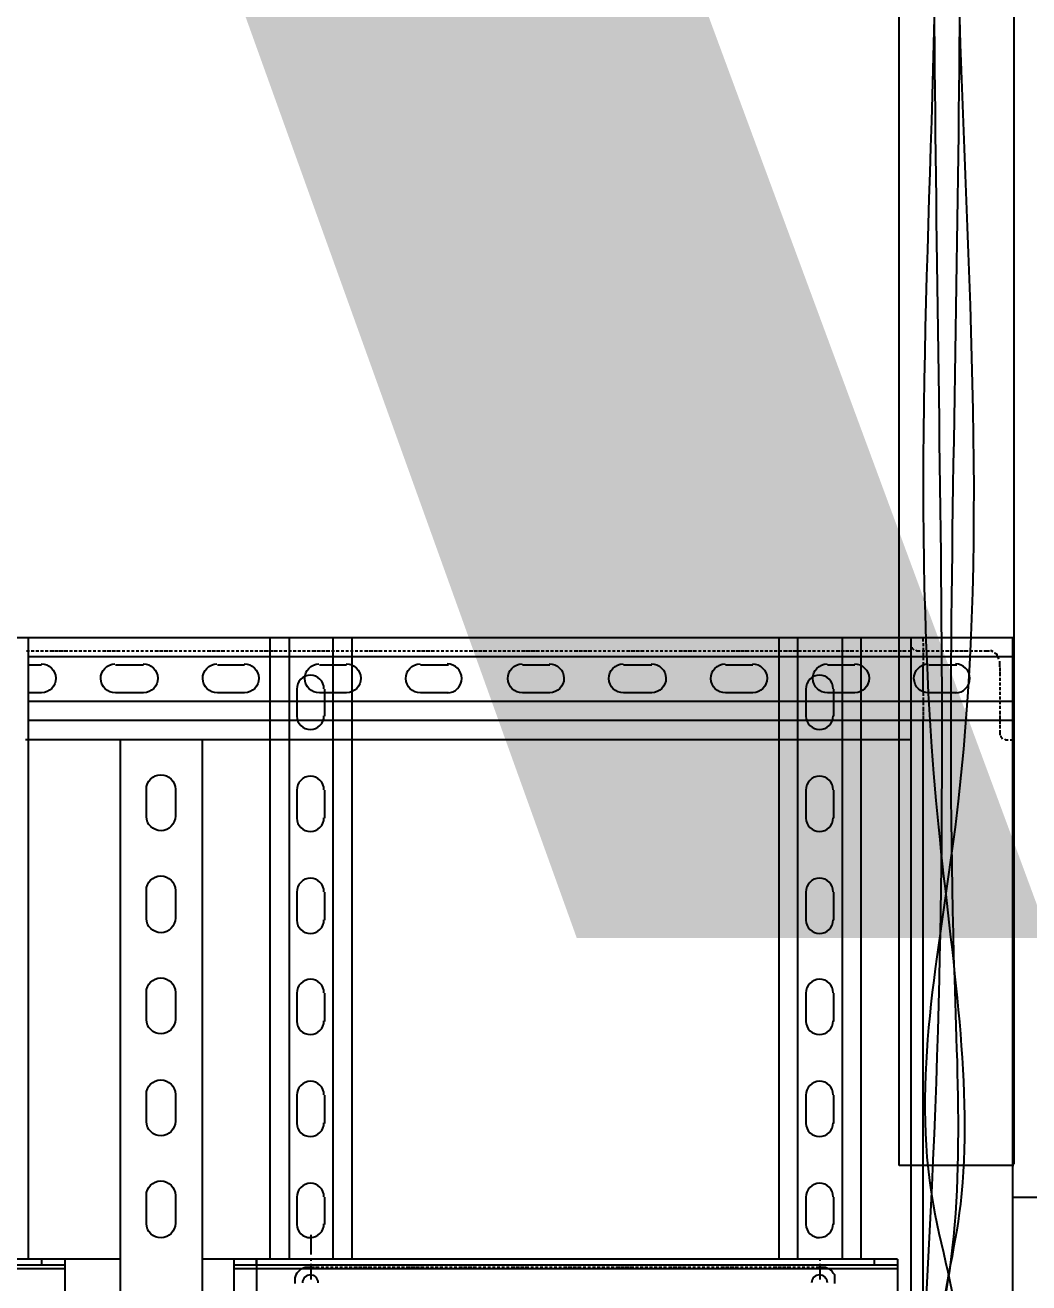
# Model space of a CAD drawing. Header units: feet. Extents: x -18 to 2540, y -48 to 1440.
# Drawn here: x 2078.526 to 2081.386, y 1386.673 to 1390.257 of the extents above; entities that cross this region are included whole.
import ezdxf
from ezdxf.enums import TextEntityAlignment as Align

# ---------------------------------------------------------------- set-up
doc = ezdxf.new("R2018")
doc.units = ezdxf.units.FT
doc.header["$MEASUREMENT"] = 0
for name, color, linetype in [('G-ANNO-TEXT', 1, 'Continuous'), ('PDF8_LP_OBJ-Hidden', 7, 'Continuous'), ('PDF8_LP_OBJ-Misc', 7, 'Continuous')]:
    doc.layers.add(name, color=color, linetype=linetype)
doc.styles.add('NEI-A', font='arial.ttf')

# ---------------------------------------------------------------- blocks, each defined once
blk = doc.blocks.new('A$Ca200e123')
for points in [[(1.2938, -1.51), (1.2938, 2.0977)], [(1.4813, 2.0977), (1.4813, -1.5076)], [(1.4813, -1.51), (1.2938, -1.51)]]:
    blk.add_lwpolyline(points)
blk = doc.blocks.new('DETAIL_TITLE')
at = {"style": 'NEI-A', "flags": 8}
blk.add_attdef('#', text='', height=0.25, dxfattribs=at).set_placement((0.5922, -0.5109), align=Align.MIDDLE_CENTER)
at = {"lineweight": 30, "flags": 104}
blk.add_attdef('DETAIL_TITLE', text='', height=0.25, dxfattribs=at).set_placement((0.9099, -0.5251), align=Align.BOTTOM_LEFT)
at = {"style": 'NEI-A'}
for tag, p in [('SCALE:', (0.9386, -0.7379)), ('1"_=_', (1.5474, -0.7379))]:
    blk.add_attdef(tag, text='', height=0.1094, dxfattribs=at).set_placement(p, align=Align.BOTTOM_LEFT)

msp = doc.modelspace()

# ---------------------------------------------------------------- linework, layer by layer
at = {"color": 1}
for points in [[(2078.82189, 1394.026875), (2078.87662, 1393.847166), (2079.194576, 1393.70392), (2079.752302, 1393.852375), (2080.375182, 1393.993017), (2080.854723, 1393.933114), (2081.162254, 1393.263764), (2081.193833, 1392.580467), (2081.193909, 1391.554427), (2081.18071, 1389.578625), (2081.17407, 1387.539508), (2081.113792, 1386.481976), (2081.011185, 1386.187473)], [(2078.914954, 1394.023798), (2078.96714, 1393.847786), (2079.215024, 1393.776078), (2079.580328, 1393.828229), (2080.056527, 1393.912976), (2080.46097, 1393.965128), (2080.695808, 1393.984685), (2080.89803, 1393.939052), (2081.015449, 1393.776078), (2081.080682, 1393.430572), (2081.119822, 1391.976842), (2081.118463, 1390.35157), (2081.128802, 1387.971109), (2081.191396, 1386.897286), (2081.11837, 1386.459416), (2081.003614, 1386.209205), (2080.992305, 1386.209241)], [(2083.482991, 1394.026875), (2083.428261, 1393.847166), (2083.110305, 1393.70392), (2082.55258, 1393.852375), (2081.929699, 1393.993017), (2081.450159, 1393.933114), (2081.142628, 1393.263764), (2081.111049, 1392.580467), (2081.110973, 1391.554427), (2081.124171, 1389.578625), (2081.130811, 1387.539508), (2080.993059, 1385.182382)], [(2083.389928, 1394.023798), (2083.337741, 1393.847786), (2083.089857, 1393.776078), (2082.724553, 1393.828229), (2082.248354, 1393.912976), (2081.843911, 1393.965128), (2081.609073, 1393.984685), (2081.406852, 1393.939052), (2081.289432, 1393.776078), (2081.2242, 1393.430572), (2081.18506, 1391.976842), (2081.186418, 1390.35157), (2081.176079, 1387.971109), (2081.113485, 1386.897286), (2081.186512, 1386.459416), (2081.012287, 1385.951127)]]:
    msp.add_spline(points, degree=3, dxfattribs=at)
at = {"layer": 'PDF8_LP_OBJ-Hidden', "lineweight": 25}
for points in [[(2081.055703, 1388.511494), (2081.050368, 1388.511494), (2081.050368, 1388.503493)], [(2081.050368, 1388.500826), (2081.050368, 1388.48749)], [(2081.071706, 1388.511494), (2081.061037, 1388.511494)], [(2081.085041, 1388.500826), (2081.085041, 1388.511494), (2081.074373, 1388.511494)], [(2081.085041, 1388.495491), (2081.085041, 1388.48749)], [(2081.098377, 1388.511494), (2081.087709, 1388.511494)], [(2081.111713, 1388.511494), (2081.101044, 1388.511494)], [(2081.125049, 1388.511494), (2081.117047, 1388.511494)], [(2081.138385, 1388.511494), (2081.130383, 1388.511494)], [(2081.151721, 1388.511494), (2081.143719, 1388.511494)], [(2081.165056, 1388.511494), (2081.157055, 1388.511494)], [(2081.178392, 1388.511494), (2081.170391, 1388.511494)], [(2081.191728, 1388.511494), (2081.183727, 1388.511494)], [(2081.205064, 1388.511494), (2081.197062, 1388.511494)], [(2081.221067, 1388.511494), (2081.210398, 1388.511494)], [(2081.234403, 1388.511494), (2081.223734, 1388.511494)], [(2081.247738, 1388.511494), (2081.23707, 1388.511494)], [(2081.261074, 1388.511494), (2081.250406, 1388.511494)], [(2081.27441, 1388.511494), (2081.266409, 1388.511494)], [(2081.287746, 1388.511494), (2081.279744, 1388.511494)], [(2081.301082, 1388.511494), (2081.29308, 1388.511494)], [(2081.314418, 1388.511494), (2081.306416, 1388.511494)], [(2081.327753, 1388.511494), (2081.319752, 1388.511494)], [(2081.341089, 1388.503493), (2081.341089, 1388.511494), (2081.333088, 1388.511494)], [(2081.341089, 1388.490157), (2081.341089, 1388.500826)], [(2078.529899, 1388.474154), (2078.537901, 1388.474154)], [(2078.543235, 1388.474154), (2078.551237, 1388.474154)], [(2078.556571, 1388.474154), (2078.564572, 1388.474154)], [(2078.569907, 1388.474154), (2078.577908, 1388.474154)], [(2078.583243, 1388.474154), (2078.591244, 1388.474154)], [(2078.596578, 1388.474154), (2078.607247, 1388.474154)], [(2078.609914, 1388.474154), (2078.620583, 1388.474154)], [(2078.62325, 1388.474154), (2078.633919, 1388.474154)], [(2078.636586, 1388.474154), (2078.647254, 1388.474154)], [(2078.652589, 1388.474154), (2078.66059, 1388.474154)], [(2078.665925, 1388.474154), (2078.673926, 1388.474154)], [(2078.67926, 1388.474154), (2078.687262, 1388.474154)], [(2078.692596, 1388.474154), (2078.700598, 1388.474154)], [(2078.705932, 1388.474154), (2078.713934, 1388.474154)], [(2078.719268, 1388.474154), (2078.727269, 1388.474154)], [(2078.732604, 1388.474154), (2078.740605, 1388.474154)], [(2078.74594, 1388.474154), (2078.756608, 1388.474154)], [(2078.759275, 1388.474154), (2078.769944, 1388.474154)], [(2078.772611, 1388.474154), (2078.78328, 1388.474154)], [(2078.785947, 1388.474154), (2078.796616, 1388.474154)], [(2078.80195, 1388.474154), (2078.809951, 1388.474154)], [(2078.815286, 1388.474154), (2078.823287, 1388.474154)], [(2078.828622, 1388.474154), (2078.836623, 1388.474154)], [(2078.841957, 1388.474154), (2078.849959, 1388.474154)], [(2078.855293, 1388.474154), (2078.863295, 1388.474154)], [(2078.868629, 1388.474154), (2078.87663, 1388.474154)], [(2078.881965, 1388.474154), (2078.889966, 1388.474154)], [(2078.895301, 1388.474154), (2078.905969, 1388.474154)], [(2078.908636, 1388.474154), (2078.919305, 1388.474154)], [(2078.921972, 1388.474154), (2078.932641, 1388.474154)], [(2078.935308, 1388.474154), (2078.945977, 1388.474154)], [(2078.951311, 1388.474154), (2078.959313, 1388.474154)], [(2078.964647, 1388.474154), (2078.972648, 1388.474154)], [(2078.977983, 1388.474154), (2078.985984, 1388.474154)], [(2078.991319, 1388.474154), (2078.99932, 1388.474154)], [(2079.004654, 1388.474154), (2079.012656, 1388.474154)], [(2079.01799, 1388.474154), (2079.025992, 1388.474154)], [(2079.031326, 1388.474154), (2079.039327, 1388.474154)], [(2079.044662, 1388.474154), (2079.05533, 1388.474154)], [(2079.057998, 1388.474154), (2079.068666, 1388.474154)], [(2079.071333, 1388.474154), (2079.082002, 1388.474154)], [(2079.084669, 1388.474154), (2079.095338, 1388.474154)], [(2079.100672, 1388.474154), (2079.108674, 1388.474154)], [(2079.114008, 1388.474154), (2079.122009, 1388.474154)], [(2079.127344, 1388.474154), (2079.135345, 1388.474154)], [(2079.14068, 1388.474154), (2079.148681, 1388.474154)], [(2079.154015, 1388.474154), (2079.162017, 1388.474154)], [(2079.167351, 1388.474154), (2079.175353, 1388.474154)], [(2079.180687, 1388.474154), (2079.188689, 1388.474154)], [(2079.194023, 1388.474154), (2079.204692, 1388.474154)], [(2079.207359, 1388.474154), (2079.218027, 1388.474154)], [(2079.220695, 1388.474154), (2079.231363, 1388.474154)], [(2079.23403, 1388.474154), (2079.244699, 1388.474154)], [(2079.250033, 1388.474154), (2079.258035, 1388.474154)], [(2079.263369, 1388.474154), (2079.271371, 1388.474154)], [(2079.276705, 1388.474154), (2079.284706, 1388.474154)], [(2079.290041, 1388.474154), (2079.298042, 1388.474154)], [(2079.303377, 1388.474154), (2079.311378, 1388.474154)], [(2079.316712, 1388.474154), (2079.324714, 1388.474154)], [(2079.330048, 1388.474154), (2079.33805, 1388.474154)], [(2079.343384, 1388.474154), (2079.354053, 1388.474154)], [(2079.35672, 1388.474154), (2079.367388, 1388.474154)], [(2079.370056, 1388.474154), (2079.380724, 1388.474154)], [(2079.383391, 1388.474154), (2079.39406, 1388.474154)], [(2079.399394, 1388.474154), (2079.407396, 1388.474154)], [(2079.41273, 1388.474154), (2079.420732, 1388.474154)], [(2079.426066, 1388.474154), (2079.434068, 1388.474154)], [(2079.439402, 1388.474154), (2079.447403, 1388.474154)], [(2079.452738, 1388.474154), (2079.460739, 1388.474154)], [(2079.466074, 1388.474154), (2079.474075, 1388.474154)], [(2079.479409, 1388.474154), (2079.487411, 1388.474154)], [(2079.492745, 1388.474154), (2079.503414, 1388.474154)], [(2079.506081, 1388.474154), (2079.51675, 1388.474154)], [(2079.519417, 1388.474154), (2079.530085, 1388.474154)], [(2079.532753, 1388.474154), (2079.543421, 1388.474154)], [(2079.548756, 1388.474154), (2079.556757, 1388.474154)], [(2079.562091, 1388.474154), (2079.570093, 1388.474154)], [(2079.575427, 1388.474154), (2079.583429, 1388.474154)], [(2079.588763, 1388.474154), (2079.596765, 1388.474154)], [(2079.602099, 1388.474154), (2079.6101, 1388.474154)], [(2079.615435, 1388.474154), (2079.623436, 1388.474154)], [(2079.62877, 1388.474154), (2079.636772, 1388.474154)], [(2079.642106, 1388.474154), (2079.652775, 1388.474154)], [(2079.655442, 1388.474154), (2079.666111, 1388.474154)], [(2079.668778, 1388.474154), (2079.679447, 1388.474154)], [(2079.682114, 1388.474154), (2079.692782, 1388.474154)], [(2079.698117, 1388.474154), (2079.706118, 1388.474154)], [(2079.711453, 1388.474154), (2079.719454, 1388.474154)], [(2079.724788, 1388.474154), (2079.73279, 1388.474154)], [(2079.738124, 1388.474154), (2079.746126, 1388.474154)], [(2079.75146, 1388.474154), (2079.759461, 1388.474154)], [(2079.764796, 1388.474154), (2079.772797, 1388.474154)], [(2079.778132, 1388.474154), (2079.786133, 1388.474154)], [(2079.791467, 1388.474154), (2079.802136, 1388.474154)], [(2079.804803, 1388.474154), (2079.815472, 1388.474154)], [(2079.818139, 1388.474154), (2079.828808, 1388.474154)], [(2079.831475, 1388.474154), (2079.842144, 1388.474154)], [(2079.847478, 1388.474154), (2079.855479, 1388.474154)], [(2079.860814, 1388.474154), (2079.868815, 1388.474154)], [(2079.874149, 1388.474154), (2079.882151, 1388.474154)], [(2079.887485, 1388.474154), (2079.895487, 1388.474154)], [(2079.900821, 1388.474154), (2079.908823, 1388.474154)], [(2079.914157, 1388.474154), (2079.922158, 1388.474154)], [(2079.927493, 1388.474154), (2079.935494, 1388.474154)], [(2079.940829, 1388.474154), (2079.951497, 1388.474154)], [(2079.954164, 1388.474154), (2079.964833, 1388.474154)], [(2079.9675, 1388.474154), (2079.978169, 1388.474154)], [(2079.980836, 1388.474154), (2079.991505, 1388.474154)], [(2079.996839, 1388.474154), (2080.00484, 1388.474154)], [(2080.010175, 1388.474154), (2080.018176, 1388.474154)], [(2080.023511, 1388.474154), (2080.031512, 1388.474154)], [(2080.036846, 1388.474154), (2080.044848, 1388.474154)], [(2080.050182, 1388.474154), (2080.058184, 1388.474154)], [(2080.063518, 1388.474154), (2080.07152, 1388.474154)], [(2080.076854, 1388.474154), (2080.084855, 1388.474154)], [(2080.09019, 1388.474154), (2080.100858, 1388.474154)], [(2080.103525, 1388.474154), (2080.114194, 1388.474154)], [(2080.116861, 1388.474154), (2080.12753, 1388.474154)], [(2080.130197, 1388.474154), (2080.140866, 1388.474154)], [(2080.1462, 1388.474154), (2080.154202, 1388.474154)], [(2080.159536, 1388.474154), (2080.167537, 1388.474154)], [(2080.172872, 1388.474154), (2080.180873, 1388.474154)], [(2080.186208, 1388.474154), (2080.194209, 1388.474154)], [(2080.199543, 1388.474154), (2080.207545, 1388.474154)], [(2080.212879, 1388.474154), (2080.220881, 1388.474154)], [(2080.226215, 1388.474154), (2080.234216, 1388.474154)], [(2080.239551, 1388.474154), (2080.250219, 1388.474154)], [(2080.252887, 1388.474154), (2080.263555, 1388.474154)], [(2080.266222, 1388.474154), (2080.276891, 1388.474154)], [(2080.279558, 1388.474154), (2080.290227, 1388.474154)], [(2080.295561, 1388.474154), (2080.303563, 1388.474154)], [(2080.308897, 1388.474154), (2080.316899, 1388.474154)], [(2080.322233, 1388.474154), (2080.330234, 1388.474154)], [(2080.335569, 1388.474154), (2080.34357, 1388.474154)], [(2080.348904, 1388.474154), (2080.356906, 1388.474154)], [(2080.36224, 1388.474154), (2080.370242, 1388.474154)], [(2080.375576, 1388.474154), (2080.383578, 1388.474154)], [(2080.388912, 1388.474154), (2080.399581, 1388.474154)], [(2080.402248, 1388.474154), (2080.412916, 1388.474154)], [(2080.415584, 1388.474154), (2080.426252, 1388.474154)], [(2080.428919, 1388.474154), (2080.439588, 1388.474154)], [(2080.444922, 1388.474154), (2080.452924, 1388.474154)], [(2080.458258, 1388.474154), (2080.46626, 1388.474154)], [(2080.471594, 1388.474154), (2080.479595, 1388.474154)], [(2080.48493, 1388.474154), (2080.492931, 1388.474154)], [(2080.498266, 1388.474154), (2080.506267, 1388.474154)], [(2080.511601, 1388.474154), (2080.519603, 1388.474154)], [(2080.524937, 1388.474154), (2080.532939, 1388.474154)], [(2080.538273, 1388.474154), (2080.548942, 1388.474154)], [(2080.551609, 1388.474154), (2080.562278, 1388.474154)], [(2080.564945, 1388.474154), (2080.575613, 1388.474154)], [(2080.578281, 1388.474154), (2080.588949, 1388.474154)], [(2080.594283, 1388.474154), (2080.602285, 1388.474154)], [(2080.607619, 1388.474154), (2080.615621, 1388.474154)], [(2080.620955, 1388.474154), (2080.628957, 1388.474154)], [(2080.634291, 1388.474154), (2080.642292, 1388.474154)], [(2080.647627, 1388.474154), (2080.655628, 1388.474154)], [(2080.660963, 1388.474154), (2080.668964, 1388.474154)], [(2080.674298, 1388.474154), (2080.6823, 1388.474154)], [(2080.687634, 1388.474154), (2080.698303, 1388.474154)], [(2080.70097, 1388.474154), (2080.711639, 1388.474154)], [(2080.714306, 1388.474154), (2080.724974, 1388.474154)], [(2080.727642, 1388.474154), (2080.73831, 1388.474154)], [(2080.743645, 1388.474154), (2080.751646, 1388.474154)], [(2080.75698, 1388.474154), (2080.764982, 1388.474154)], [(2080.770316, 1388.474154), (2080.778318, 1388.474154)], [(2080.783652, 1388.474154), (2080.791654, 1388.474154)], [(2080.796988, 1388.474154), (2080.804989, 1388.474154)], [(2080.810324, 1388.474154), (2080.818325, 1388.474154)], [(2080.82366, 1388.474154), (2080.831661, 1388.474154)], [(2080.836995, 1388.474154), (2080.847664, 1388.474154)], [(2080.850331, 1388.474154), (2080.861, 1388.474154)], [(2080.863667, 1388.474154), (2080.874336, 1388.474154)], [(2080.877003, 1388.474154), (2080.887671, 1388.474154)], [(2080.893006, 1388.474154), (2080.901007, 1388.474154)], [(2080.906342, 1388.474154), (2080.914343, 1388.474154)], [(2080.919677, 1388.474154), (2080.927679, 1388.474154)], [(2080.933013, 1388.474154), (2080.941015, 1388.474154)], [(2080.946349, 1388.474154), (2080.954351, 1388.474154)], [(2080.959685, 1388.474154), (2080.967686, 1388.474154)], [(2080.973021, 1388.474154), (2080.981022, 1388.474154)], [(2080.986356, 1388.474154), (2080.997025, 1388.474154)], [(2080.999692, 1388.474154), (2081.010361, 1388.474154)], [(2081.013028, 1388.474154), (2081.023697, 1388.474154)], [(2081.026364, 1388.474154), (2081.037033, 1388.474154)], [(2081.042367, 1388.474154), (2081.050368, 1388.474154)], [(2081.053036, 1388.484823), (2081.053036, 1388.482155), (2081.055703, 1388.479488), (2081.05837, 1388.476821)], [(2081.063704, 1388.476821), (2081.066371, 1388.474154), (2081.07704, 1388.474154)], [(2081.082374, 1388.474154), (2081.090376, 1388.474154)], [(2081.085041, 1388.482155), (2081.085041, 1388.474154)], [(2081.085041, 1388.46882), (2081.085041, 1388.460818)], [(2081.085041, 1388.455484), (2081.085041, 1388.447482)], [(2081.09571, 1388.474154), (2081.103712, 1388.474154)], [(2081.109046, 1388.474154), (2081.117047, 1388.474154)], [(2081.122382, 1388.474154), (2081.130383, 1388.474154)], [(2081.135718, 1388.474154), (2081.143719, 1388.474154)], [(2081.149053, 1388.474154), (2081.159722, 1388.474154)], [(2081.162389, 1388.474154), (2081.173058, 1388.474154)], [(2081.175725, 1388.474154), (2081.186394, 1388.474154)], [(2081.189061, 1388.474154), (2081.19973, 1388.474154)], [(2081.202397, 1388.474154), (2081.213065, 1388.474154)], [(2081.2184, 1388.474154), (2081.226401, 1388.474154)], [(2081.231735, 1388.474154), (2081.239737, 1388.474154)], [(2081.245071, 1388.474154), (2081.253073, 1388.474154)], [(2081.258407, 1388.474154), (2081.27441, 1388.474154)], [(2081.285079, 1388.471487), (2081.279744, 1388.474154), (2081.277077, 1388.474154)], [(2081.295747, 1388.460818), (2081.295747, 1388.463485), (2081.290413, 1388.466153), (2081.290413, 1388.46882)], [(2081.301082, 1388.45015), (2081.298415, 1388.458151)], [(2081.341089, 1388.476821), (2081.341089, 1388.48749)], [(2081.341089, 1388.463485), (2081.341089, 1388.474154)], [(2081.341089, 1388.45015), (2081.341089, 1388.458151)], [(2081.085041, 1388.442148), (2081.085041, 1388.431479)], [(2081.303749, 1388.428812), (2081.303749, 1388.444815)], [(2081.303749, 1388.426145), (2081.303749, 1388.415476)], [(2081.341089, 1388.436814), (2081.341089, 1388.444815)], [(2081.341089, 1388.423478), (2081.341089, 1388.431479)], [(2081.303749, 1388.412809), (2081.303749, 1388.402141)], [(2081.303749, 1388.396806), (2081.303749, 1388.388805)], [(2081.303749, 1388.38347), (2081.303749, 1388.375469)], [(2081.341089, 1388.410142), (2081.341089, 1388.418144)], [(2081.341089, 1388.396806), (2081.341089, 1388.404808)], [(2081.341089, 1388.38347), (2081.341089, 1388.391472)], [(2081.085041, 1388.356799), (2081.085041, 1388.34613)], [(2081.303749, 1388.370135), (2081.303749, 1388.362133)], [(2081.303749, 1388.356799), (2081.303749, 1388.348797)], [(2081.341089, 1388.370135), (2081.341089, 1388.378136)], [(2081.341089, 1388.354132), (2081.341089, 1388.3648)], [(2081.341089, 1388.340796), (2081.341089, 1388.351464)], [(2081.085041, 1388.340796), (2081.085041, 1388.332794)], [(2081.085041, 1388.32746), (2081.085041, 1388.319459)], [(2081.085041, 1388.314124), (2081.085041, 1388.303456)], [(2081.303749, 1388.343463), (2081.303749, 1388.335462)], [(2081.303749, 1388.330127), (2081.303749, 1388.322126)], [(2081.303749, 1388.316791), (2081.303749, 1388.30879)], [(2081.341089, 1388.32746), (2081.341089, 1388.338129)], [(2081.341089, 1388.314124), (2081.341089, 1388.324793)], [(2081.085041, 1388.300788), (2081.085041, 1388.29012)], [(2081.085041, 1388.287453), (2081.085041, 1388.276784)], [(2081.303749, 1388.303456), (2081.303749, 1388.292787)], [(2081.303749, 1388.29012), (2081.303749, 1388.279451)], [(2081.303749, 1388.276784), (2081.303749, 1388.266115)], [(2081.341089, 1388.300788), (2081.341089, 1388.30879)], [(2081.341089, 1388.287453), (2081.341089, 1388.295454)], [(2081.341089, 1388.274117), (2081.341089, 1388.282118)], [(2081.303749, 1388.263448), (2081.303749, 1388.252779)], [(2081.303749, 1388.247445), (2081.303749, 1388.234109)], [(2081.341089, 1388.260781), (2081.341089, 1388.268782)], [(2081.341089, 1388.247445), (2081.341089, 1388.255447)], [(2081.341089, 1388.234109), (2081.341089, 1388.242111)], [(2078.535234, 1388.220774), (2078.527232, 1388.220774)], [(2079.230767, 1388.220774), (2079.222766, 1388.220774)], [(2079.244103, 1388.220774), (2079.233434, 1388.220774)], [(2079.257439, 1388.220774), (2079.249437, 1388.220774)], [(2079.270775, 1388.220774), (2079.262773, 1388.220774)], [(2079.284111, 1388.220774), (2079.276109, 1388.220774)], [(2079.297446, 1388.220774), (2079.289445, 1388.220774)], [(2079.310782, 1388.220774), (2079.302781, 1388.220774)], [(2079.324118, 1388.220774), (2079.316116, 1388.220774)], [(2079.337454, 1388.220774), (2079.329452, 1388.220774)], [(2079.353457, 1388.220774), (2079.342788, 1388.220774)], [(2079.366793, 1388.220774), (2079.356124, 1388.220774)], [(2079.380128, 1388.220774), (2079.36946, 1388.220774)], [(2079.393464, 1388.220774), (2079.382796, 1388.220774)], [(2079.4068, 1388.220774), (2079.398799, 1388.220774)], [(2079.420136, 1388.220774), (2079.412134, 1388.220774)], [(2079.433472, 1388.220774), (2079.42547, 1388.220774)], [(2079.446807, 1388.220774), (2079.438806, 1388.220774)], [(2079.457476, 1388.220774), (2079.452142, 1388.220774)], [(2080.679037, 1388.220774), (2080.673702, 1388.220774)], [(2080.692373, 1388.220774), (2080.684371, 1388.220774)], [(2080.705708, 1388.220774), (2080.697707, 1388.220774)], [(2080.721711, 1388.220774), (2080.711043, 1388.220774)], [(2080.735047, 1388.220774), (2080.724379, 1388.220774)], [(2080.748383, 1388.220774), (2080.737714, 1388.220774)], [(2080.761719, 1388.220774), (2080.75105, 1388.220774)], [(2080.775055, 1388.220774), (2080.767053, 1388.220774)], [(2080.78839, 1388.220774), (2080.780389, 1388.220774)], [(2080.801726, 1388.220774), (2080.793725, 1388.220774)], [(2080.815062, 1388.220774), (2080.807061, 1388.220774)], [(2080.828398, 1388.220774), (2080.820396, 1388.220774)], [(2080.841734, 1388.220774), (2080.833732, 1388.220774)], [(2080.85507, 1388.220774), (2080.847068, 1388.220774)], [(2080.871073, 1388.220774), (2080.860404, 1388.220774)], [(2080.884408, 1388.220774), (2080.87374, 1388.220774)], [(2080.897744, 1388.220774), (2080.887076, 1388.220774)], [(2080.908413, 1388.220774), (2080.900411, 1388.220774)], [(2081.306416, 1388.231442), (2081.306416, 1388.228775), (2081.309083, 1388.226108), (2081.31175, 1388.223441)], [(2081.317085, 1388.223441), (2081.319752, 1388.220774), (2081.327753, 1388.220774)], [(2081.333088, 1388.220774), (2081.341089, 1388.220774), (2081.341089, 1388.228775)], [(2079.337454, 1386.716494), (2079.324118, 1386.716494), (2079.316116, 1386.713826), (2079.310782, 1386.711159), (2079.305448, 1386.705825), (2079.300114, 1386.700491), (2079.297446, 1386.695156), (2079.294779, 1386.687155), (2079.294779, 1386.671152)], [(2079.35079, 1386.716494), (2079.340121, 1386.716494)], [(2079.364125, 1386.716494), (2079.353457, 1386.716494)], [(2079.377461, 1386.716494), (2079.36946, 1386.716494)], [(2079.390797, 1386.716494), (2079.382796, 1386.716494)], [(2079.404133, 1386.716494), (2079.396131, 1386.716494)], [(2079.417469, 1386.716494), (2079.409467, 1386.716494)], [(2079.430805, 1386.716494), (2079.422803, 1386.716494)], [(2079.44414, 1386.716494), (2079.436139, 1386.716494)], [(2079.457476, 1386.716494), (2079.449475, 1386.716494)], [(2079.473479, 1386.716494), (2079.46281, 1386.716494)], [(2079.486815, 1386.716494), (2079.476146, 1386.716494)], [(2079.500151, 1386.716494), (2079.489482, 1386.716494)], [(2079.513487, 1386.716494), (2079.502818, 1386.716494)], [(2079.526822, 1386.716494), (2079.518821, 1386.716494)], [(2079.540158, 1386.716494), (2079.532157, 1386.716494)], [(2079.553494, 1386.716494), (2079.545493, 1386.716494)], [(2079.56683, 1386.716494), (2079.558828, 1386.716494)], [(2079.580166, 1386.716494), (2079.572164, 1386.716494)], [(2079.593501, 1386.716494), (2079.5855, 1386.716494)], [(2079.606837, 1386.716494), (2079.598836, 1386.716494)], [(2079.62284, 1386.716494), (2079.612172, 1386.716494)], [(2079.636176, 1386.716494), (2079.625507, 1386.716494)], [(2079.649512, 1386.716494), (2079.638843, 1386.716494)], [(2079.662848, 1386.716494), (2079.652179, 1386.716494)], [(2079.676184, 1386.716494), (2079.668182, 1386.716494)], [(2079.689519, 1386.716494), (2079.681518, 1386.716494)], [(2079.702855, 1386.716494), (2079.694854, 1386.716494)], [(2079.716191, 1386.716494), (2079.708189, 1386.716494)], [(2079.729527, 1386.716494), (2079.721525, 1386.716494)], [(2079.742863, 1386.716494), (2079.734861, 1386.716494)], [(2079.756198, 1386.716494), (2079.748197, 1386.716494)], [(2079.772201, 1386.716494), (2079.761533, 1386.716494)], [(2079.785537, 1386.716494), (2079.774869, 1386.716494)], [(2079.798873, 1386.716494), (2079.788204, 1386.716494)], [(2079.812209, 1386.716494), (2079.80154, 1386.716494)], [(2079.825545, 1386.716494), (2079.817543, 1386.716494)], [(2079.83888, 1386.716494), (2079.830879, 1386.716494)], [(2079.852216, 1386.716494), (2079.844215, 1386.716494)], [(2079.865552, 1386.716494), (2079.857551, 1386.716494)], [(2079.878888, 1386.716494), (2079.870886, 1386.716494)], [(2079.892224, 1386.716494), (2079.884222, 1386.716494)], [(2079.90556, 1386.716494), (2079.897558, 1386.716494)], [(2079.921563, 1386.716494), (2079.910894, 1386.716494)], [(2079.934898, 1386.716494), (2079.92423, 1386.716494)], [(2079.948234, 1386.716494), (2079.937565, 1386.716494)], [(2079.96157, 1386.716494), (2079.950901, 1386.716494)], [(2079.974906, 1386.716494), (2079.966904, 1386.716494)], [(2079.988242, 1386.716494), (2079.98024, 1386.716494)], [(2080.001577, 1386.716494), (2079.993576, 1386.716494)], [(2080.014913, 1386.716494), (2080.006912, 1386.716494)], [(2080.028249, 1386.716494), (2080.020248, 1386.716494)], [(2080.041585, 1386.716494), (2080.033583, 1386.716494)], [(2080.054921, 1386.716494), (2080.046919, 1386.716494)], [(2080.070924, 1386.716494), (2080.060255, 1386.716494)], [(2080.084259, 1386.716494), (2080.073591, 1386.716494)], [(2080.097595, 1386.716494), (2080.086927, 1386.716494)], [(2080.110931, 1386.716494), (2080.100262, 1386.716494)], [(2080.124267, 1386.716494), (2080.116265, 1386.716494)], [(2080.137603, 1386.716494), (2080.129601, 1386.716494)], [(2080.150939, 1386.716494), (2080.142937, 1386.716494)], [(2080.164274, 1386.716494), (2080.156273, 1386.716494)], [(2080.17761, 1386.716494), (2080.169609, 1386.716494)], [(2080.190946, 1386.716494), (2080.182944, 1386.716494)], [(2080.204282, 1386.716494), (2080.19628, 1386.716494)], [(2080.220285, 1386.716494), (2080.209616, 1386.716494)], [(2080.233621, 1386.716494), (2080.222952, 1386.716494)], [(2080.246956, 1386.716494), (2080.236288, 1386.716494)], [(2080.260292, 1386.716494), (2080.249624, 1386.716494)], [(2080.273628, 1386.716494), (2080.265627, 1386.716494)], [(2080.286964, 1386.716494), (2080.278962, 1386.716494)], [(2080.3003, 1386.716494), (2080.292298, 1386.716494)], [(2080.313635, 1386.716494), (2080.305634, 1386.716494)], [(2080.326971, 1386.716494), (2080.31897, 1386.716494)], [(2080.340307, 1386.716494), (2080.332306, 1386.716494)], [(2080.353643, 1386.716494), (2080.345641, 1386.716494)], [(2080.369646, 1386.716494), (2080.358977, 1386.716494)], [(2080.382982, 1386.716494), (2080.372313, 1386.716494)], [(2080.396318, 1386.716494), (2080.385649, 1386.716494)], [(2080.409653, 1386.716494), (2080.398985, 1386.716494)], [(2080.422989, 1386.716494), (2080.414988, 1386.716494)], [(2080.436325, 1386.716494), (2080.428323, 1386.716494)], [(2080.449661, 1386.716494), (2080.441659, 1386.716494)], [(2080.462997, 1386.716494), (2080.454995, 1386.716494)], [(2080.476332, 1386.716494), (2080.468331, 1386.716494)], [(2080.489668, 1386.716494), (2080.481667, 1386.716494)], [(2080.503004, 1386.716494), (2080.495003, 1386.716494)], [(2080.519007, 1386.716494), (2080.508338, 1386.716494)], [(2080.532343, 1386.716494), (2080.521674, 1386.716494)], [(2080.545679, 1386.716494), (2080.53501, 1386.716494)], [(2080.559014, 1386.716494), (2080.548346, 1386.716494)], [(2080.57235, 1386.716494), (2080.564349, 1386.716494)], [(2080.585686, 1386.716494), (2080.577685, 1386.716494)], [(2080.599022, 1386.716494), (2080.59102, 1386.716494)], [(2080.612358, 1386.716494), (2080.604356, 1386.716494)], [(2080.625694, 1386.716494), (2080.617692, 1386.716494)], [(2080.639029, 1386.716494), (2080.631028, 1386.716494)], [(2080.652365, 1386.716494), (2080.644364, 1386.716494)], [(2080.668368, 1386.716494), (2080.6577, 1386.716494)], [(2080.681704, 1386.716494), (2080.671035, 1386.716494)], [(2080.69504, 1386.716494), (2080.684371, 1386.716494)], [(2080.708376, 1386.716494), (2080.697707, 1386.716494)], [(2080.721711, 1386.716494), (2080.71371, 1386.716494)], [(2080.735047, 1386.716494), (2080.727046, 1386.716494)], [(2080.748383, 1386.716494), (2080.740382, 1386.716494)], [(2080.761719, 1386.716494), (2080.753717, 1386.716494)], [(2080.775055, 1386.716494), (2080.767053, 1386.716494)], [(2080.78839, 1386.716494), (2080.780389, 1386.716494)], [(2080.833732, 1386.671152), (2080.833732, 1386.695156), (2080.828398, 1386.700491), (2080.825731, 1386.705825), (2080.820396, 1386.711159), (2080.812395, 1386.713826), (2080.807061, 1386.716494), (2080.793725, 1386.716494)]]:
    msp.add_lwpolyline(points, dxfattribs=at)
at = {"layer": 'PDF8_LP_OBJ-Misc', "lineweight": 25}
msp.add_line((2081.012432, 1386.740498), (2079.031326, 1386.740498), dxfattribs=at)
for points in [[(2081.341089, 1388.511494), (2076.270812, 1388.511494)], [(2078.535234, 1386.740498), (2078.535234, 1388.511494)], [(2079.222766, 1388.511494), (2079.222766, 1386.740498)], [(2079.278776, 1388.511494), (2079.278776, 1386.740498)], [(2079.404133, 1386.740498), (2079.404133, 1388.511494)], [(2079.457476, 1386.740498), (2079.457476, 1388.511494)], [(2080.673702, 1388.511494), (2080.673702, 1386.740498)], [(2080.727046, 1388.511494), (2080.727046, 1386.740498)], [(2080.85507, 1386.740498), (2080.85507, 1388.511494)], [(2080.908413, 1386.740498), (2080.908413, 1388.511494)], [(2081.050368, 1388.511494), (2081.050368, 1385.614955)], [(2081.050368, 1385.380245), (2081.050368, 1377.504112), (2081.341089, 1377.504112), (2081.341089, 1388.511494)], [(2078.535234, 1388.458151), (2081.341089, 1388.458151)], [(2078.535234, 1388.434147), (2078.572574, 1388.434147)], [(2078.78328, 1388.434147), (2078.863295, 1388.434147)], [(2079.074001, 1388.434147), (2079.151348, 1388.434147)], [(2079.364721, 1388.434147), (2079.442069, 1388.434147)], [(2079.652775, 1388.434147), (2079.73279, 1388.434147)], [(2079.943496, 1388.434147), (2080.020843, 1388.434147)], [(2080.231549, 1388.434147), (2080.311564, 1388.434147)], [(2080.52227, 1388.434147), (2080.599618, 1388.434147)], [(2080.812991, 1388.434147), (2080.890339, 1388.434147)], [(2081.085041, 1388.356799), (2081.085041, 1388.431479)], [(2081.101044, 1388.434147), (2081.181059, 1388.434147)], [(2079.380128, 1388.287453), (2079.380128, 1388.3648)], [(2080.831065, 1388.287453), (2080.831065, 1388.3648)], [(2078.535234, 1388.330127), (2081.341089, 1388.330127)], [(2078.535234, 1388.276784), (2081.341089, 1388.276784)], [(2081.085041, 1385.614955), (2081.085041, 1388.276784)], [(2081.050368, 1388.220774), (2078.535234, 1388.220774)], [(2078.796616, 1388.220774), (2078.796616, 1385.89234)], [(2079.031326, 1385.614955), (2079.031326, 1388.220774)], [(2079.380128, 1387.996732), (2079.380128, 1388.076747)], [(2080.831065, 1387.996732), (2080.831065, 1388.076747)], [(2079.380128, 1387.706011), (2079.380128, 1387.786026)], [(2080.831065, 1387.706011), (2080.831065, 1387.786026)], [(2079.380128, 1387.417957), (2079.380128, 1387.497972)], [(2080.831065, 1387.417957), (2080.831065, 1387.497972)], [(2079.380128, 1387.127237), (2079.380128, 1387.207252)], [(2080.831065, 1387.127237), (2080.831065, 1387.207252)], [(2079.380128, 1386.839183), (2079.380128, 1386.916531)], [(2080.831065, 1386.839183), (2080.831065, 1386.916531)], [(2081.341089, 1386.917022), (2082.776023, 1386.917022)], [(2079.340121, 1386.809844), (2079.340121, 1386.753834)], [(2078.796616, 1386.740498), (2076.633546, 1386.740498)], [(2078.639253, 1386.740498), (2078.639253, 1384.598766), (2078.633919, 1384.572094), (2078.617916, 1384.550757), (2078.609914, 1384.542756), (2078.596578, 1384.537421), (2078.58591, 1384.532087), (2076.79891, 1384.532087), (2076.788242, 1384.537421), (2076.774906, 1384.542756), (2076.766905, 1384.550757), (2076.758903, 1384.561426), (2076.750902, 1384.572094), (2076.750902, 1384.577429)], [(2078.572574, 1386.740498), (2078.572574, 1386.724495)], [(2079.121414, 1386.628477), (2079.121414, 1386.740498)], [(2081.012432, 1386.740498), (2081.012432, 1384.598766), (2081.007098, 1384.572094), (2080.991095, 1384.550757), (2080.983093, 1384.542756), (2080.969758, 1384.537421), (2080.959089, 1384.532087), (2079.17209, 1384.532087), (2079.161421, 1384.537421), (2079.148085, 1384.542756), (2079.140084, 1384.550757), (2079.132082, 1384.561426), (2079.124081, 1384.572094), (2079.124081, 1384.577429)], [(2079.185426, 1386.724495), (2079.185426, 1386.740498)], [(2079.186021, 1385.614955), (2079.186021, 1386.740498)], [(2079.340121, 1386.743165), (2079.340121, 1386.735164)], [(2080.791058, 1386.743165), (2080.791058, 1386.735164)], [(2080.945753, 1386.740498), (2080.945753, 1386.724495)], [(2076.748234, 1386.724495), (2078.639253, 1386.724495)], [(2076.748234, 1386.713826), (2078.639253, 1386.713826)], [(2079.121414, 1386.724495), (2081.012432, 1386.724495)], [(2079.121414, 1386.713826), (2081.012432, 1386.713826)], [(2079.340121, 1386.727162), (2079.340121, 1386.68182)], [(2080.791058, 1386.727162), (2080.791058, 1386.68182)]]:
    msp.add_lwpolyline(points, dxfattribs=at)
for points in [[(2078.571391, 1388.436813, -0.99636306), (2078.572574, 1388.354132), (2078.535234, 1388.354132)], [(2078.862112, 1388.436813, -0.99636306), (2078.863295, 1388.354132), (2078.78328, 1388.354132, -0.99636306), (2078.781796, 1388.436813)], [(2079.150165, 1388.436813, -0.99636306), (2079.151348, 1388.354132), (2079.074001, 1388.354132, -0.99636306), (2079.072516, 1388.436813)], [(2079.440886, 1388.436813, -0.99636306), (2079.442069, 1388.354132), (2079.364721, 1388.354132, -0.99636306), (2079.363237, 1388.436813)], [(2079.73279, 1388.354132), (2079.652775, 1388.354132, -0.99636306), (2079.651291, 1388.436813)], [(2080.01966, 1388.436813, -0.99636306), (2080.020843, 1388.354132), (2079.943496, 1388.354132, -0.99636306), (2079.942012, 1388.436813)], [(2080.310381, 1388.436813, -0.99636306), (2080.311564, 1388.354132), (2080.231549, 1388.354132, -0.99636306), (2080.230065, 1388.436813)], [(2080.598435, 1388.436813, -0.99636306), (2080.599618, 1388.354132), (2080.52227, 1388.354132, -0.99636306), (2080.520786, 1388.436813)], [(2080.889156, 1388.436813, -0.99636306), (2080.890339, 1388.354132), (2080.812991, 1388.354132, -0.99636306), (2080.811507, 1388.436813)], [(2081.181059, 1388.354132), (2081.101044, 1388.354132, -0.99636306), (2081.09956, 1388.436813)], [(2079.377461, 1388.366134, 0.41421362), (2079.338787, 1388.404808, 0.41421362), (2079.300114, 1388.3648), (2079.300114, 1388.287453, 0.41421362), (2079.338787, 1388.250112, 0.41421362), (2079.377461, 1388.288786)], [(2080.828398, 1388.366134, 0.41421362), (2080.789724, 1388.404808, 0.41421362), (2080.75105, 1388.3648), (2080.75105, 1388.287453, 0.41421362), (2080.789724, 1388.250112, 0.41421362), (2080.828398, 1388.288786)], [(2079.377461, 1388.07808, 0.41421362), (2079.338787, 1388.116754, 0.41421362), (2079.300114, 1388.076747), (2079.300114, 1387.996732, 0.41421362), (2079.338787, 1387.959392, 0.41421362), (2079.377461, 1387.998065)], [(2080.828398, 1388.07808, 0.41421362), (2080.789724, 1388.116754, 0.41421362), (2080.75105, 1388.076747), (2080.75105, 1387.996732, 0.41421362), (2080.789724, 1387.959392, 0.41421362), (2080.828398, 1387.998065)], [(2079.377461, 1387.78736, 0.41421362), (2079.338787, 1387.826033, 0.41421362), (2079.300114, 1387.786026), (2079.300114, 1387.706011, 0.41421362), (2079.338787, 1387.668671, 0.41421362), (2079.377461, 1387.707345)], [(2080.828398, 1387.78736, 0.41421362), (2080.789724, 1387.826033, 0.41421362), (2080.75105, 1387.786026), (2080.75105, 1387.706011, 0.41421362), (2080.789724, 1387.668671, 0.41421362), (2080.828398, 1387.707345)], [(2079.377461, 1387.499306, 0.41421362), (2079.338787, 1387.53798, 0.41421362), (2079.300114, 1387.497972), (2079.300114, 1387.417957, 0.41421362), (2079.338787, 1387.380617, 0.41421362), (2079.377461, 1387.419291)], [(2080.828398, 1387.499306, 0.41421362), (2080.789724, 1387.53798, 0.41421362), (2080.75105, 1387.497972), (2080.75105, 1387.417957, 0.41421362), (2080.789724, 1387.380617, 0.41421362), (2080.828398, 1387.419291)], [(2079.377461, 1387.208585, 0.41421362), (2079.338787, 1387.247259, 0.41421362), (2079.300114, 1387.207252), (2079.300114, 1387.127237, 0.41421362), (2079.338787, 1387.089896, 0.41421362), (2079.377461, 1387.12857)], [(2080.828398, 1387.208585, 0.41421362), (2080.789724, 1387.247259, 0.41421362), (2080.75105, 1387.207252), (2080.75105, 1387.127237, 0.41421362), (2080.789724, 1387.089896, 0.41421362), (2080.828398, 1387.12857)], [(2079.377461, 1386.917864, 0.41421362), (2079.338787, 1386.956538, 0.41421362), (2079.300114, 1386.916531), (2079.300114, 1386.839183, 0.41421362), (2079.338787, 1386.801843, 0.41421362), (2079.377461, 1386.840517)], [(2080.828398, 1386.917864, 0.41421362), (2080.789724, 1386.956538, 0.41421362), (2080.75105, 1386.916531), (2080.75105, 1386.839183, 0.41421362), (2080.789724, 1386.801843, 0.41421362), (2080.828398, 1386.840517)]]:
    msp.add_lwpolyline(points, format="xyb", dxfattribs=at)
for points in [[(2078.953978, 1388.079414), (2078.953978, 1388.003249, -0.99636306), (2078.871296, 1388.002066), (2078.871296, 1388.079414, -0.99636306)], [(2078.953978, 1387.79136), (2078.953978, 1387.712528, -0.99636306), (2078.871296, 1387.711345), (2078.871296, 1387.79136, -0.99636306)], [(2078.953978, 1387.500639), (2078.953978, 1387.424475, -0.99636306), (2078.871296, 1387.423292), (2078.871296, 1387.500639, -0.99636306)], [(2078.953978, 1387.209919), (2078.953978, 1387.133754, -0.99636306), (2078.871296, 1387.132571), (2078.871296, 1387.209919, -0.99636306)], [(2078.953978, 1386.921865), (2078.953978, 1386.843033, -0.99636306), (2078.871296, 1386.84185), (2078.871296, 1386.921865, -0.99636306)]]:
    msp.add_lwpolyline(points, format="xyb", close=True, dxfattribs=at)
for centre, radius, start, end in [((2079.728789, 1388.395473), 0.041341, 270.208761, 89.791239), ((2081.177059, 1388.395473), 0.041341, 270.208761, 89.791239), ((2079.338787, 1386.672485), 0.022671, 1.65344, 178.34656), ((2080.789724, 1386.672485), 0.022671, 1.65344, 178.34656)]:
    msp.add_arc(centre, radius, start, end, dxfattribs=at)

# ---------------------------------------------------------------- block references
at = {"xscale": 1.738563607843373, "yscale": 1.738563607843373, "zscale": 1.738563607843373}
msp.add_blockref('A$Ca200e123', (2078.767875, 1389.632281), dxfattribs=at)
at = {"layer": 'G-ANNO-TEXT'}
ref = msp.add_blockref('DETAIL_TITLE', (2007.117623, 1398.740013), dxfattribs=dict(at, xscale=2.26283738676726, yscale=2.26283738676726, zscale=2.26283738676726))
lines = msp.add_mtext('{\\LSCADA RACK DETAIL (PLAN VIEW)}', dxfattribs={"layer": '0', "insert": (2009.176571, 1398.230562), "char_height": 10.57518883, "attachment_point": 1})
ref.add_attrib('DETAIL_TITLE', '', (2009.176571, 1398.230562)).embed_mtext(lines)

doc.saveas('drawing.dxf')
